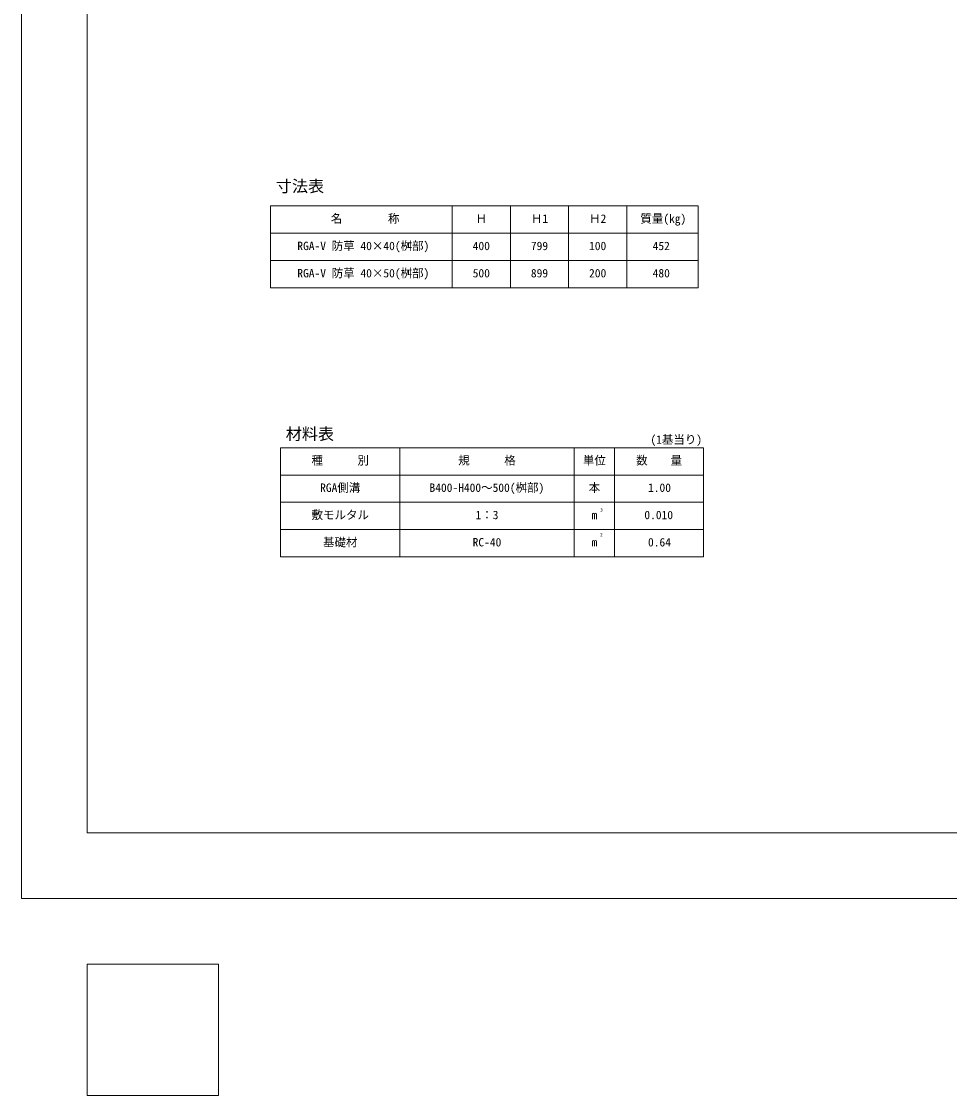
# Model space of a CAD drawing. Units: millimetres at full size, sheet at 1:20; details may follow other scales. Extents: x 0 to 8400, y -600 to 5940.
# Drawn here: x 0 to 2826, y -600 to 2670 of the extents above; entities that cross this region are included whole.
import ezdxf
from ezdxf.enums import TextEntityAlignment as Align

# ---------------------------------------------------------------- set-up
doc = ezdxf.new("R2010")
doc.units = ezdxf.units.MM
doc.header["$LTSCALE"] = 20
for name, color, linetype, lineweight in [('TEXT(細線）', 1, 'Continuous', 13), ('V-nasSTD', 7, 'Continuous', 13), ('構造物-寸法', 7, 'Continuous', 9)]:
    doc.layers.add(name, color=color, linetype=linetype, lineweight=lineweight)
doc.styles.add('ＭＳ ゴシック', font='')
doc.styles.get('ＭＳ ゴシック').set_extended_font_data('MS Gothic')

msp = doc.modelspace()

# ---------------------------------------------------------------- linework, layer by layer
at = {"layer": 'TEXT(細線）'}
for p, q in [((1843.01, 2108.24), (758.29, 2108.24)), ((758.29, 2108.24), (758.29, 1859.15)), ((1311.62, 1859.15), (1311.62, 2108.24)), ((1311.62, 2108.24), (1311.62, 1859.15)), ((1488.75, 1859.15), (1488.75, 2108.24)), ((1665.88, 1859.15), (1665.88, 2108.24)), ((2059.97, 2108.24), (1843.01, 2108.24)), ((1843.01, 1859.15), (1843.01, 2108.24)), ((2059.97, 2108.24), (2059.97, 1859.15)), ((1843.01, 2025.21), (758.29, 2025.21)), ((2059.97, 2025.21), (1843.01, 2025.21)), ((1843.01, 1942.18), (758.29, 1942.18)), ((2059.97, 1942.18), (1843.01, 1942.18)), ((1843.01, 1859.15), (758.29, 1859.15)), ((2059.97, 1859.15), (1843.01, 1859.15)), ((789.14, 1372.13), (789.14, 1040.01)), ((2076.97, 1372.13), (789.14, 1372.13)), ((1152.04, 1372.13), (1152.04, 1040.01)), ((1682.79, 1372.13), (1682.79, 1040.01)), ((1806.03, 1372.13), (1806.03, 1040.01)), ((2076.97, 1372.13), (2076.97, 1040.01)), ((2076.97, 1289.1), (789.14, 1289.1)), ((2076.97, 1206.07), (789.14, 1206.07)), ((2076.97, 1123.04), (789.14, 1123.04)), ((2076.97, 1040.01), (789.14, 1040.01))]:
    msp.add_line(p, q, dxfattribs=at)
at = {"layer": 'V-nasSTD'}
for p, q in [((600, -200), (200, -200)), ((200, -200), (200, -600)), ((600, -600), (600, -200)), ((200, -600), (600, -600))]:
    msp.add_line(p, q, dxfattribs=at)
at = {"layer": '構造物-寸法', "color": 2}
for p, q in [((0, 5940), (0, 0)), ((0, 0), (8400, 0))]:
    msp.add_line(p, q, dxfattribs=at)
at = {"layer": '構造物-寸法'}
for p, q in [((200, 5740), (200, 200)), ((200, 200), (8200, 200))]:
    msp.add_line(p, q, dxfattribs=at)

# ---------------------------------------------------------------- texts
at = {"layer": 'TEXT(細線）', "style": 'ＭＳ ゴシック'}
for s, height, p in [('寸法表', 35.92, (774.58, 2139.9)), ('名\u3000\u3000\u3000\u3000称', 25.48, (942.04, 2049.35)), ('Ｈ', 25.66, (1382.68, 2049.23)), ('Ｈ1', 25.66, (1551.07, 2049.23)), ('Ｈ2', 25.66, (1728.2, 2049.23)), ('質量(kg)', 25.66, (1884.23, 2049.23)), ('RGA-V 防草 40×40(桝部)', 25.66, (839.88, 1966.2)), ('400', 25.66, (1373.93, 1966.2)), ('799', 25.66, (1551.07, 1966.2)), ('100', 25.66, (1728.2, 1966.2)), ('452', 25.66, (1921.85, 1966.2)), ('RGA-V 防草 40×50(桝部)', 25.66, (839.88, 1883.17)), ('500', 25.66, (1373.93, 1883.17)), ('899', 25.66, (1551.07, 1883.17)), ('200', 25.66, (1728.2, 1883.17)), ('480', 25.66, (1921.85, 1883.17)), ('材料表', 35.92, (804.65, 1385.59)), ('(1基当り)', 25.66, (1915.04, 1376.67)), ('種\u3000\u3000\u3000別', 25.66, (883.09, 1313.11)), ('規\u3000\u3000\u3000格', 25.66, (1329.91, 1313.11)), ('単位', 25.66, (1709.41, 1313.11)), ('数    量', 25.66, (1871.5, 1313.11)), ('RGA側溝', 25.66, (909.34, 1230.08)), ('B400-H400～500(桝部)', 25.66, (1242.41, 1230.08)), ('本', 25.66, (1726.91, 1230.08)), ('1.00 ', 25.66, (1907.66, 1230.08)), ('敷モルタル', 25.66, (883.09, 1147.05)), ('1：3', 25.66, (1382.41, 1147.05)), ('3', 10.26, (1761.82, 1174.7)), ('0.010', 25.66, (1896.59, 1147.05)), ('m', 25.66, (1735.66, 1147.05)), ('2', 10.26, (1761.82, 1099.37)), ('基礎材', 25.66, (918.09, 1064.02)), ('RC-40', 25.66, (1373.66, 1064.02)), ('m', 25.66, (1735.66, 1064.02)), ('0.64 ', 25.66, (1907.66, 1064.02))]:
    msp.add_text(s, height=height, dxfattribs=at).set_placement(p, align=Align.BOTTOM_LEFT)

doc.saveas('drawing.dxf')
